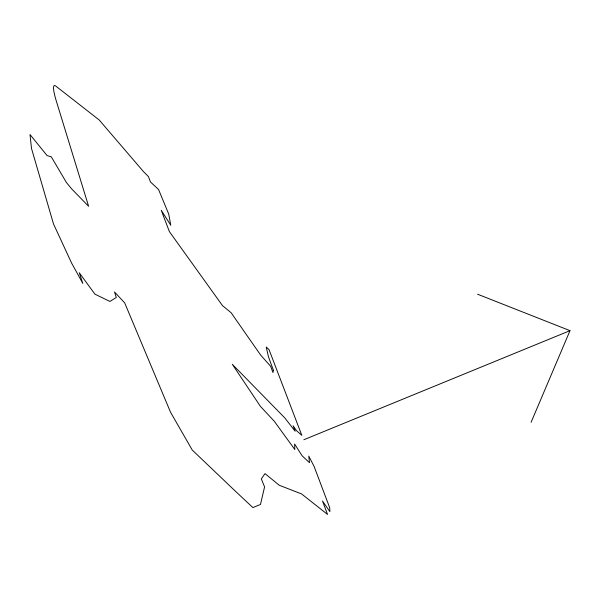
<?xml version="1.0" encoding="UTF-8"?>
<svg xmlns="http://www.w3.org/2000/svg" width="600" height="600" viewBox="0 0 600 600"><rect width="100%" height="100%" fill="white"/><g stroke="black" fill="none" stroke-linecap="round" stroke-linejoin="round"><path stroke-width="0.9" d="M531.097 422.295L570 330.653L477.6 294.225M303.855 439.74L570 330.653M273.405 370.215L272.978 372.57L270.653 366.308L260.647 355.087L231.135 312.75L222.472 305.603L169.38 231.6L161.257 210.285L170.767 225.263L168.735 214.095L158.542 189.488L150.465 181.95L148.447 176.648L143.385 171.495L99.157 119.94L55.905 86.175A41.498 5.498 66.7 0 0 56.318 101.062L88.627 206.333L71.782 189.023L66.472 182.595L51.285 156.803L47.108 155.61L30 134.52L31.485 148.387L53.512 223.972L71.648 263.183L82.83 283.433L79.23 272.715L94.875 294.112L109.905 301.447L116.31 297.465L114.51 291.96L124.672 302.865L170.558 412.268L192.27 450.067L235.65 491.445L252.877 507.57L260.475 504.472L264.577 486.93L261.33 478.905L264.998 473.61L279.24 485.25L301.605 493.95L327.555 514.44L322.485 501.007L329.865 511.627L329.73 507.817L314.085 466.388L308.752 456.082L309.517 462.697L302.175 455.873L294.608 443.993L294.81 449.543L274.305 421.283L260.37 406.29L232.305 364.298L284.79 417.908L295.17 431.243L293.13 425.82L296.4 430.545L301.837 435.375L269.055 349.673L266.22 347.002L268.365 356.385A55.582 4.77 67.8 0 0 273.405 370.215"/></g></svg>
